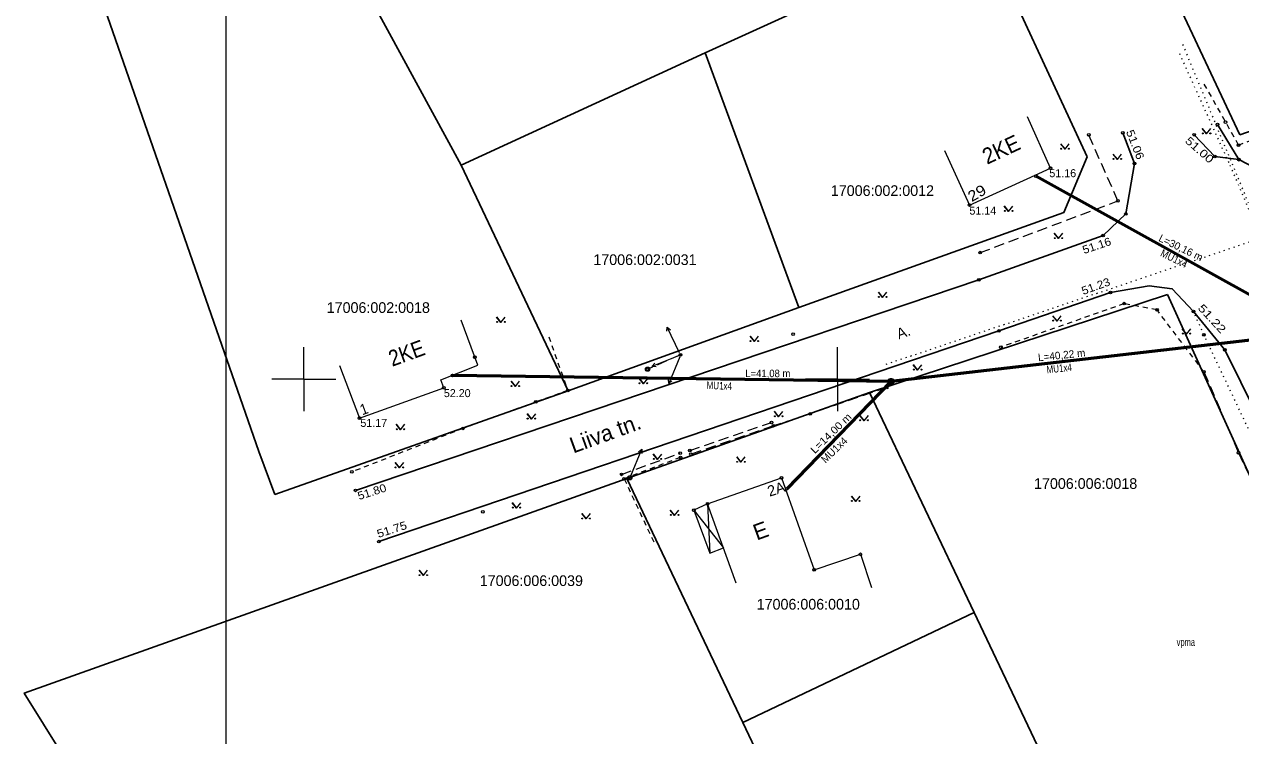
# Model space of a CAD drawing. Extents: x 641674 to 641912, y 6455065 to 6455350.
# Drawn here: x 641673.8 to 641787.8, y 6455216.6 to 6455283.3 of the extents above; entities that cross this region are included whole.
import ezdxf
from ezdxf.enums import TextEntityAlignment as Align

# ---------------------------------------------------------------- set-up
doc = ezdxf.new("R2010")
doc.units = 0
doc.header["$LTSCALE"] = 0.32
doc.header["$PDMODE"] = 32
doc.header["$PDSIZE"] = 0.16
for name, pattern in [('DOTTED', [1.5, 0.3, -1.2]), ('MEDIUM_DASHED', [4.5, 3, -1.5]), ('SHORT_DASHED', [2.7, 1.5, -1.2])]:
    doc.linetypes.add(name, pattern=pattern)
for name, color, linetype, lineweight in [('1', 7, 'Continuous', 13), ('16', 7, 'Continuous', 53), ('17', 7, 'DOTTED', 13), ('2', 7, 'Continuous', 13), ('20', 7, 'Continuous', 13), ('26', 7, 'Continuous', 13), ('28', 7, 'SHORT_DASHED', 13), ('30', 7, 'Continuous', 25), ('40', 7, 'Continuous', 25), ('44', 7, 'Continuous', 13), ('61', 7, 'Continuous', 13), ('62', 7, 'Continuous', 13), ('63', 7, 'Continuous', 13)]:
    doc.layers.add(name, color=color, linetype=linetype, lineweight=lineweight)
doc.layers.add('58', color=7, linetype='Continuous')
doc.layers.add('59', color=7, linetype='Continuous')

msp = doc.modelspace()

# ---------------------------------------------------------------- linework, layer by layer
at = {"layer": '1'}
for points in [[(641760.03, 6455271.43), (641762.37, 6455266.33), (641769.96, 6455269.78), (641767.81, 6455274.6)], [(641703.35, 6455251.29), (641705.21, 6455246.36), (641713.12, 6455249.2), (641712.85, 6455249.96), (641716.31, 6455251.33), (641714.75, 6455255.54)], [(641740.51, 6455230.91), (641737.84, 6455238.32), (641744.76, 6455240.76), (641747.83, 6455232.14), (641752.15, 6455233.6), (641753.2, 6455230.49)]]:
    msp.add_lwpolyline(points, dxfattribs=at)
at = {"layer": '16'}
for p, q in [((641794.96, 6455254.4), (641768.59, 6455269.03)), ((641755.01, 6455249.79), (641745.25, 6455239.75))]:
    msp.add_line(p, q, dxfattribs=at)
msp.add_lwpolyline([(641807.87, 6455226.26), (641794.96, 6455254.4), (641755.01, 6455249.79), (641713.93, 6455250.35)], dxfattribs=at)
msp.add_circle((641755.01, 6455249.79), 0.2, dxfattribs=at)
at = {"layer": '17'}
for points in [[(641782.35, 6455281.37), (641789.84, 6455263.29), (641794.46, 6455253.97), (641795.47, 6455253.77)], [(641782.04, 6455280.54), (641786.78, 6455270.05), (641789.91, 6455262.69), (641794.25, 6455253.98), (641794.45, 6455253.68), (641795.47, 6455253.77)], [(641754.57, 6455251.41), (641788.79, 6455262.94), (641797.83, 6455243.53), (641805.19, 6455227.73), (641818.34, 6455200.48), (641828.14, 6455179.76), (641847.13, 6455138.49)]]:
    msp.add_lwpolyline(points, dxfattribs=at)
at = {"layer": '2'}
for p, q in [((641736.54, 6455237.73), (641739.32, 6455234.21)), ((641737.84, 6455238.32), (641738.06, 6455233.7))]:
    msp.add_line(p, q, dxfattribs=at)
msp.add_lwpolyline([(641737.84, 6455238.32), (641736.54, 6455237.73), (641738.06, 6455233.7), (641739.32, 6455234.21)], dxfattribs=at)
at = {"layer": '20'}
msp.add_line((641735.3, 6455252.3), (641735.3, 6455252.29), dxfattribs=at)
msp.add_line((641735.3, 6455252.3), (641735.3, 6455252.29), dxfattribs=at)
msp.add_line((641735.3, 6455252.3), (641735.3, 6455252.29), dxfattribs=at)
msp.add_circle((641735.3, 6455252.29), 0.0004, dxfattribs=at)
msp.add_arc((641735.301, 6455252.294), 0.0004, 179.93931, 0.0607, dxfattribs=at)
msp.add_point((641735.3, 6455252.3), dxfattribs=at)
at = {"layer": '26', "linetype": 'MEDIUM_DASHED'}
msp.add_line((641735.3, 6455252.29), (641732.21, 6455250.95), dxfattribs=at)
at = {"layer": '26'}
for centre in [(641732.21, 6455250.95), (641730.55, 6455240.77)]:
    msp.add_circle(centre, 0.2, dxfattribs=at)
at = {"layer": '28', "linetype": 'MEDIUM_DASHED'}
for p, q in [((641784.35, 6455250.69), (641787.58, 6455243.11)), ((641754.62, 6455249.22), (641747.44, 6455246.75))]:
    msp.add_line(p, q, dxfattribs=at)
at = {"layer": '28'}
for points in [[(641784.35, 6455277.66), (641787.58, 6455271.95), (641804.05, 6455278.24), (641808.01, 6455279.72)], [(641784.35, 6455250.69), (641779.95, 6455256.51), (641776.87, 6455257.09), (641765.31, 6455253.01)], [(641722.95, 6455253.99), (641724.73, 6455248.95), (641721.74, 6455247.88)], [(641721.74, 6455247.88), (641714.92, 6455245.4), (641704.51, 6455241.32)], [(641735.29, 6455242.68), (641730.02, 6455240.68), (641732.82, 6455234.69)]]:
    msp.add_lwpolyline(points, dxfattribs=at)
at = {"layer": '28', "linetype": 'MEDIUM_DASHED'}
for points in [[(641747.44, 6455246.75), (641744.02, 6455245.65), (641736.28, 6455242.98)], [(641787.58, 6455243.11), (641789.71, 6455238.68), (641798.8, 6455218.69), (641773, 6455206.39)]]:
    msp.add_lwpolyline(points, dxfattribs=at)
at = {"layer": '30'}
for points in [[(641853.2, 6455299.82), (641841.77, 6455290.84), (641832.79, 6455285.99), (641819.55, 6455280.89), (641789.12, 6455269.83), (641787.63, 6455270.6), (641785.61, 6455273.87)], [(641776.74, 6455273.09), (641777.84, 6455270.23), (641777.02, 6455265.49), (641774.89, 6455263.47), (641763.26, 6455259.32), (641704.83, 6455239.59)], [(641787.63, 6455270.6), (641785.38, 6455270.88), (641783.43, 6455272.92)], [(641707.03, 6455234.79), (641765.12, 6455254.53), (641775.58, 6455258.13), (641779.21, 6455258.75), (641781.37, 6455258.49), (641783.37, 6455256.35)], [(641838.38, 6455140.87), (641829.2, 6455160.62), (641819.75, 6455181.03), (641810.28, 6455201.82), (641800.87, 6455221.69), (641792.3, 6455240.63), (641786.31, 6455252.76), (641783.37, 6455256.35)]]:
    msp.add_lwpolyline(points, dxfattribs=at)
at = {"layer": '30', "linetype": 'DOTTED', "lineweight": 13}
msp.add_lwpolyline([(641769.32, 6455202.6), (641797.92, 6455215.57), (641799.61, 6455218.44), (641800.11, 6455220.91), (641784.35, 6455254.16), (641783.37, 6455256.35)], dxfattribs=at)
at = {"layer": '40'}
for points in [[(641787.72, 6455272.9), (641813.87, 6455282.02), (641800.44, 6455310.7), (641798.76, 6455314.31), (641780.61, 6455305.66), (641773.87, 6455302.37)], [(641697.27, 6455239.2), (641724.76, 6455248.92), (641723, 6455252.66), (641714.75, 6455270.06), (641696.9, 6455302.86), (641678.14, 6455293.99), (641695.78, 6455243.24)], [(641773.41, 6455270.86), (641763.44, 6455292.36), (641737.61, 6455280.58), (641746.4, 6455256.73), (641771.22, 6455265.64)], [(641746.4, 6455256.73), (641737.61, 6455280.58), (641714.75, 6455270.07), (641723, 6455252.66), (641724.76, 6455248.93)], [(641780.94, 6455257.94), (641753.01, 6455248.76), (641762.81, 6455228.14), (641773.17, 6455206.32), (641798.91, 6455218.3)], [(641753.01, 6455248.76), (641730.27, 6455240.69), (641741.14, 6455217.83), (641762.81, 6455228.14)], [(641730.27, 6455240.69), (641673.81, 6455220.59), (641679.06, 6455212.13), (641690.31, 6455189.88), (641691.25, 6455190.3), (641716.76, 6455202.41), (641742.84, 6455214.23), (641741.14, 6455217.83)], [(641751.43, 6455196.17), (641773.17, 6455206.32), (641762.81, 6455228.14), (641741.14, 6455217.83), (641742.84, 6455214.23)]]:
    msp.add_lwpolyline(points, close=True, dxfattribs=at)
at = {"layer": '44'}
for p, q in [((641784.59, 6455273), (641784.19, 6455273.5)), ((641771.33, 6455271.56), (641770.93, 6455272.06)), ((641776.23, 6455270.6), (641775.83, 6455271.1)), ((641766.04, 6455265.73), (641765.64, 6455266.23)), ((641770.72, 6455263.18), (641770.32, 6455263.68)), ((641754.24, 6455257.67), (641753.84, 6455258.17)), ((641770.58, 6455255.46), (641770.18, 6455255.96)), ((641718.47, 6455255.33), (641718.07, 6455255.83)), ((641742.22, 6455253.54), (641741.82, 6455254.04)), ((641782.71, 6455254.24), (641782.31, 6455254.74)), ((641757.51, 6455250.87), (641757.11, 6455251.37)), ((641719.82, 6455249.32), (641719.42, 6455249.82)), ((641731.82, 6455249.59), (641731.42, 6455250.09)), ((641744.49, 6455246.49), (641744.09, 6455246.99)), ((641709.06, 6455245.28), (641708.66, 6455245.78)), ((641721.33, 6455246.27), (641720.93, 6455246.77)), ((641752.5, 6455246.12), (641752.1, 6455246.62)), ((641733.14, 6455242.49), (641732.74, 6455242.99)), ((641740.96, 6455242.22), (641740.56, 6455242.72)), ((641708.96, 6455241.7), (641708.56, 6455242.2)), ((641751.72, 6455238.56), (641751.32, 6455239.06)), ((641719.93, 6455237.93), (641719.53, 6455238.43)), ((641734.74, 6455237.24), (641734.34, 6455237.74)), ((641726.45, 6455236.91), (641726.05, 6455237.41)), ((641711.2, 6455231.6), (641710.8, 6455232.1))]:
    msp.add_line(p, q, dxfattribs=at)
at = {"layer": '44', "linetype": 'MEDIUM_DASHED'}
for p, q in [((641736.17, 6455243.33), (641743.83, 6455245.96)), ((641729.78, 6455241.09), (641735.27, 6455243.08))]:
    msp.add_line(p, q, dxfattribs=at)
at = {"layer": '44'}
for points in [[(641784.18, 6455273.5), (641784.59, 6455273), (641784.99, 6455273.5)], [(641770.92, 6455272.06), (641771.33, 6455271.56), (641771.73, 6455272.06)], [(641775.82, 6455271.1), (641776.23, 6455270.6), (641776.63, 6455271.1)], [(641765.64, 6455266.24), (641766.04, 6455265.73), (641766.44, 6455266.23)], [(641770.32, 6455263.68), (641770.72, 6455263.18), (641771.12, 6455263.68)], [(641753.84, 6455258.18), (641754.24, 6455257.67), (641754.64, 6455258.17)], [(641770.17, 6455255.96), (641770.58, 6455255.46), (641770.98, 6455255.96)], [(641718.06, 6455255.84), (641718.47, 6455255.33), (641718.87, 6455255.83)], [(641741.82, 6455254.04), (641742.22, 6455253.54), (641742.62, 6455254.04)], [(641782.3, 6455254.74), (641782.71, 6455254.24), (641783.11, 6455254.74)], [(641757.1, 6455251.38), (641757.51, 6455250.87), (641757.91, 6455251.37)], [(641719.42, 6455249.82), (641719.82, 6455249.32), (641720.22, 6455249.82)], [(641731.42, 6455250.1), (641731.82, 6455249.59), (641732.22, 6455250.09)], [(641744.08, 6455247), (641744.49, 6455246.49), (641744.89, 6455246.99)], [(641708.66, 6455245.78), (641709.06, 6455245.28), (641709.46, 6455245.78)], [(641720.92, 6455246.78), (641721.33, 6455246.27), (641721.73, 6455246.77)], [(641752.1, 6455246.62), (641752.5, 6455246.12), (641752.9, 6455246.62)], [(641732.74, 6455243), (641733.14, 6455242.49), (641733.54, 6455242.99)], [(641740.56, 6455242.72), (641740.96, 6455242.22), (641741.36, 6455242.72)], [(641708.56, 6455242.2), (641708.96, 6455241.7), (641709.36, 6455242.2)], [(641751.32, 6455239.06), (641751.72, 6455238.56), (641752.12, 6455239.06)], [(641719.53, 6455238.44), (641719.93, 6455237.93), (641720.33, 6455238.43)], [(641734.34, 6455237.74), (641734.74, 6455237.24), (641735.14, 6455237.74)], [(641726.05, 6455237.42), (641726.45, 6455236.91), (641726.85, 6455237.41)], [(641710.8, 6455232.1), (641711.2, 6455231.6), (641711.6, 6455232.1)]]:
    msp.add_lwpolyline(points, dxfattribs=at)
at = {"layer": '44', "linetype": 'MEDIUM_DASHED'}
msp.add_lwpolyline([(641763.37, 6455261.87), (641776.29, 6455266.72), (641773.55, 6455272.9)], dxfattribs=at)
at = {"layer": '44'}
for centre in [(641784.235, 6455273.045), (641784.945, 6455273.045), (641770.975, 6455271.605), (641771.685, 6455271.605), (641775.875, 6455270.645), (641776.585, 6455270.645), (641765.685, 6455265.775), (641766.395, 6455265.775), (641770.365, 6455263.225), (641771.075, 6455263.225), (641753.885, 6455257.715), (641754.595, 6455257.715), (641718.115, 6455255.375), (641718.825, 6455255.375), (641770.225, 6455255.505), (641770.935, 6455255.505), (641741.865, 6455253.585), (641742.575, 6455253.585), (641782.355, 6455254.285), (641783.065, 6455254.285), (641757.155, 6455250.915), (641757.865, 6455250.915), (641719.465, 6455249.365), (641720.175, 6455249.365), (641731.465, 6455249.635), (641732.175, 6455249.635), (641720.975, 6455246.315), (641721.685, 6455246.315), (641744.135, 6455246.535), (641744.845, 6455246.535), (641752.145, 6455246.165), (641752.855, 6455246.165), (641708.705, 6455245.325), (641709.415, 6455245.325), (641732.785, 6455242.535), (641733.495, 6455242.535), (641740.605, 6455242.265), (641741.315, 6455242.265), (641708.605, 6455241.745), (641709.315, 6455241.745), (641719.575, 6455237.975), (641720.285, 6455237.975), (641751.365, 6455238.605), (641752.075, 6455238.605), (641726.095, 6455236.955), (641726.805, 6455236.955), (641734.385, 6455237.285), (641735.095, 6455237.285), (641710.845, 6455231.645), (641711.555, 6455231.645)]:
    msp.add_circle(centre, 0.045, dxfattribs=at)
at = {"layer": '61'}
for p, q in [((641735.21, 6455252.47), (641734.04, 6455254.9)), ((641735.11, 6455252.21), (641732.62, 6455251.19)), ((641735.22, 6455252.11), (641734.19, 6455249.61)), ((641730.63, 6455240.95), (641731.66, 6455243.45))]:
    msp.add_line(p, q, dxfattribs=at)
msp.add_lwpolyline([(641897.71, 6455350.13), (641897.71, 6455065.13), (641692.71, 6455065.13), (641692.71, 6455350.13)], close=True, dxfattribs=at)
for points in [[(641734.03, 6455254.5), (641734.04, 6455254.9), (641734.36, 6455254.65)], [(641733.02, 6455251.16), (641732.62, 6455251.19), (641732.89, 6455251.5)], [(641734.5, 6455249.87), (641734.19, 6455249.61), (641734.17, 6455250.02)], [(641731.35, 6455243.19), (641731.66, 6455243.45), (641731.68, 6455243.04)]]:
    msp.add_lwpolyline(points, dxfattribs=at)
at = {"layer": '62'}
for centre in [(641786.37, 6455274.09), (641773.55, 6455272.9), (641776.74, 6455273.09), (641783.43, 6455272.92), (641785.61, 6455273.87), (641787.58, 6455271.95), (641785.38, 6455270.88), (641787.63, 6455270.6), (641769.96, 6455269.78), (641777.84, 6455270.23), (641787.63, 6455270.58), (641768.59, 6455269.03), (641762.37, 6455266.33), (641776.29, 6455266.72), (641777.02, 6455265.49), (641774.89, 6455263.47), (641763.37, 6455261.87), (641763.26, 6455259.32), (641775.58, 6455258.13), (641776.87, 6455257.09), (641779.95, 6455256.51), (641783.37, 6455256.35), (641745.84, 6455254.22), (641765.12, 6455254.53), (641784.35, 6455254.16), (641765.31, 6455253.01), (641786.31, 6455252.76), (641716.02, 6455252.07), (641735.3, 6455252.29), (641713.93, 6455250.35), (641732.21, 6455250.95), (641784.35, 6455250.69), (641713.12, 6455249.2), (641724.73, 6455248.95), (641754.62, 6455249.22), (641755.01, 6455249.79), (641721.74, 6455247.88), (641747.44, 6455246.75), (641705.21, 6455246.36), (641743.83, 6455245.96), (641744.02, 6455245.65), (641714.92, 6455245.4), (641736.17, 6455243.33), (641735.27, 6455243.08), (641735.29, 6455242.68), (641736.28, 6455242.98), (641787.58, 6455243.11), (641704.51, 6455241.32), (641729.78, 6455241.09), (641730.02, 6455240.68), (641730.55, 6455240.77), (641744.76, 6455240.76), (641704.83, 6455239.59), (641745.25, 6455239.75), (641716.78, 6455237.58), (641736.54, 6455237.73), (641737.84, 6455238.32), (641707.03, 6455234.79), (641752.15, 6455233.6), (641747.83, 6455232.14)]:
    msp.add_circle(centre, 0.125, dxfattribs=at)
at = {"layer": '63'}
for p, q in [((641700, 6455250), (641700, 6455253)), ((641750, 6455250), (641750, 6455253)), ((641700, 6455250), (641697, 6455250)), ((641700, 6455250), (641703, 6455250)), ((641700, 6455250), (641700, 6455247)), ((641750, 6455250), (641747, 6455250)), ((641750, 6455250), (641753, 6455250)), ((641750, 6455250), (641750, 6455247))]:
    msp.add_line(p, q, dxfattribs=at)

# ---------------------------------------------------------------- texts
at = {"layer": '1'}
for s, height, rotation, width, p in [('2KE', 1.5, 25, 0.95, (641765.658, 6455270.8598)), ('29', 1, 30, 1.15, (641763.32, 6455267.0172)), ('2KE', 1.5, 20, 0.9, (641709.8835, 6455251.75)), ('1', 1, 20, 0.95, (641705.804, 6455246.7416))]:
    msp.add_text(s, height=height, rotation=rotation, dxfattribs=dict(at, width=width)).set_placement(p, align=Align.CENTER)
msp.add_text('2A', height=1, rotation=17.97, dxfattribs=at).set_placement((641744.4207, 6455239.2435), align=Align.CENTER)
msp.add_text('E', height=1.5, rotation=20, dxfattribs=at).set_placement((641742.44, 6455234.88))
at = {"layer": '30'}
msp.add_text('A.', height=1, rotation=20, dxfattribs=at).set_placement((641756.349, 6455253.9462), align=Align.CENTER)
at = {"layer": '58'}
for s, p in [('17006:002:0012', (641754.22, 6455267.18)), ('17006:002:0031', (641731.965, 6455260.71)), ('17006:002:0018', (641706.98, 6455256.22)), ('17006:006:0018', (641773.26, 6455239.73)), ('17006:006:0039', (641721.32, 6455230.63)), ('17006:006:0010', (641747.27, 6455228.42))]:
    msp.add_text(s, height=1, dxfattribs=at).set_placement(p, align=Align.CENTER)
at = {"layer": '59'}
for s, rotation, width, p in [('51.06', 291.473, 1.15, (641777.03, 6455273.2)), ('51.00', 318.627, 1.25, (641782.51, 6455272.25)), ('51.16', 18.435, 1.1, (641773.11, 6455261.74)), ('51.23', 19.855, 1.1, (641773.04, 6455257.9)), ('51.22', 312.681, 1.3, (641783.72, 6455256.63)), ('51.80', 17.677, 1.1, (641705.18, 6455238.68)), ('51.75', 17.833, 1.15, (641706.99, 6455235.13))]:
    msp.add_text(s, height=0.75, rotation=rotation, dxfattribs=dict(at, width=width)).set_placement(p)
for s, p in [('51.16', (641769.86, 6455268.94)), ('51.14', (641762.37, 6455265.43)), ('52.20', (641713.12, 6455248.33)), ('51.17', (641705.3, 6455245.54))]:
    msp.add_text(s, height=0.75, dxfattribs=at).set_placement(p)
at = {"layer": '61'}
for s, height, rotation, p in [('L=30,16 m', 0.7, 334.068, (641782.0369, 6455262.0152)), ('L=40,22 m', 0.7, 6.079, (641771.0479, 6455251.9219)), ('MU1x4', 0.6998, 43.75, (641749.943, 6455243.1259))]:
    msp.add_text(s, height=height, rotation=rotation, dxfattribs=at).set_placement(p, align=Align.CENTER)
for s, height, rotation, width, p in [('MU1x4', 0.6998, 333.729, 0.9, (641781.3901, 6455260.9977)), ('MU1x4', 0.6998, 5.799, 0.8, (641770.8196, 6455250.6739)), ('MU1x4', 0.6998, 357.693, 0.8, (641738.9159, 6455249.0514)), ('L=14,00 m', 0.7, 44.213, 1.1, (641749.6359, 6455244.6875))]:
    msp.add_text(s, height=height, rotation=rotation, dxfattribs=dict(at, width=width)).set_placement(p, align=Align.CENTER)
for s, width, p in [('L=41,08 m', 0.95, (641743.48, 6455250.2)), ('vpma', 0.75, (641782.65, 6455225.02))]:
    msp.add_text(s, height=0.7, dxfattribs=dict(at, width=width)).set_placement(p, align=Align.CENTER)
at = {"layer": '62'}
msp.add_text('Liiva tn.', height=1.5, rotation=20, dxfattribs=at).set_placement((641728.5035, 6455244.2237), align=Align.CENTER)

doc.saveas('drawing.dxf')
